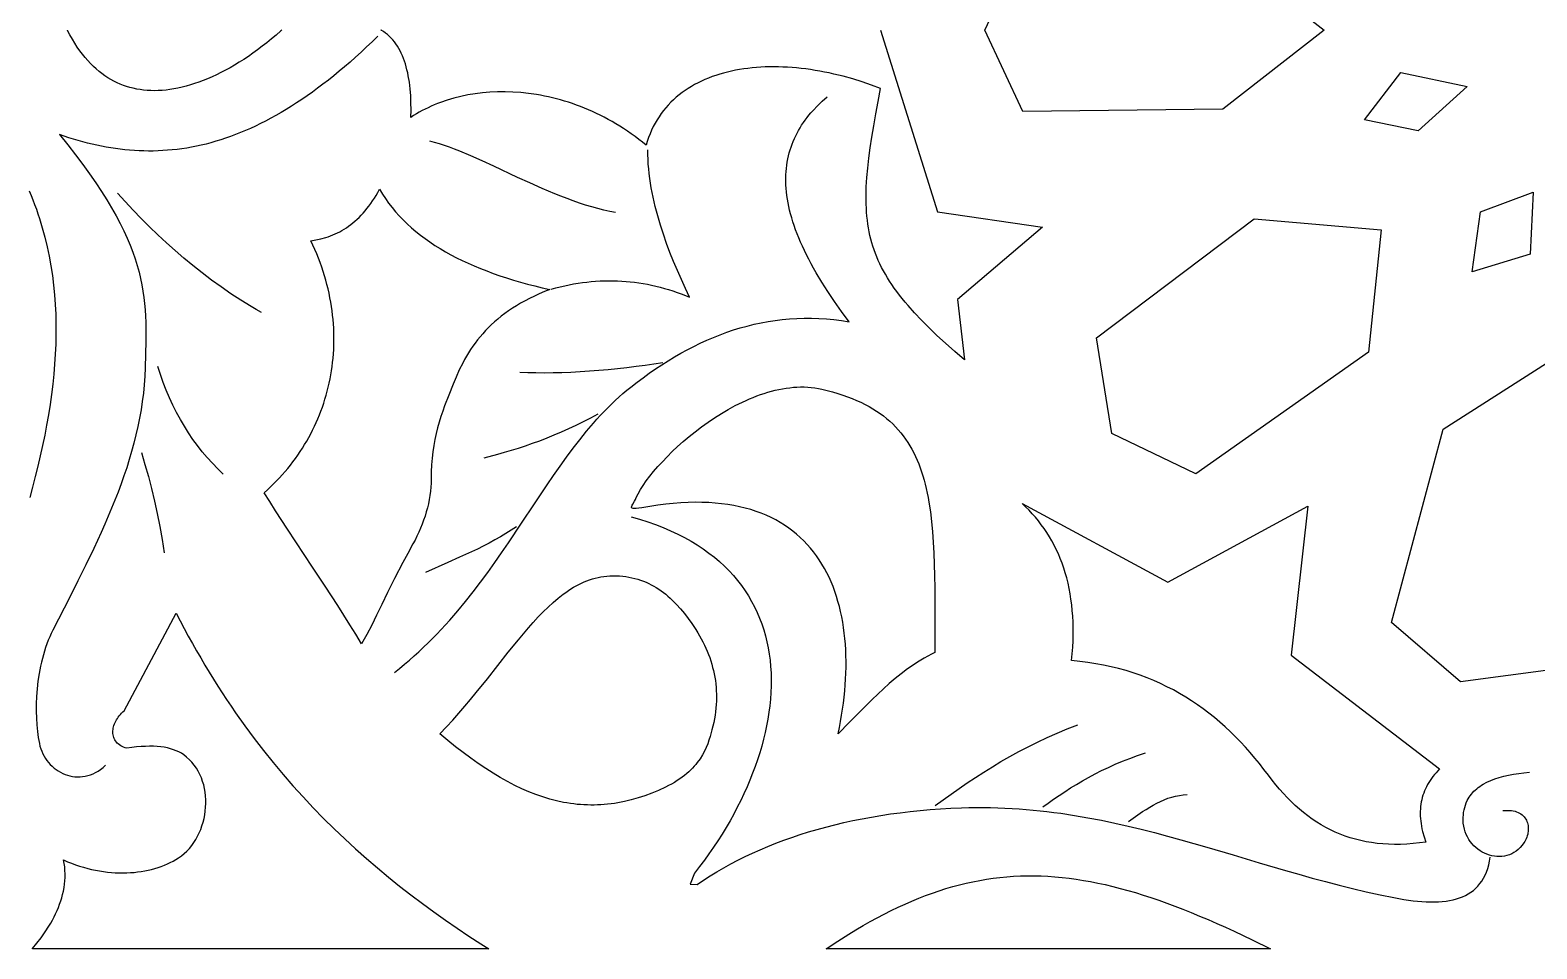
# Model space of a CAD drawing. Extents: x -332 to 348, y -263 to 352.
# Drawn here: x 213.25 to 258.64, y -203 to -175.33 of the extents above; entities that cross this region are included whole.
import ezdxf

# ---------------------------------------------------------------- set-up
doc = ezdxf.new("R2010")
doc.units = 0
doc.layers.add('LAYER_1', color=18, linetype='CONTINUOUS')
doc.layers.add('LAYER_2', color=174, linetype='CONTINUOUS')

msp = doc.modelspace()

# ---------------------------------------------------------------- linework, layer by layer
at = {"layer": 'LAYER_1'}
for points in [[(249.184, -172.957), (252.23, -175.334), (249.184, -177.711), (243.16, -177.785), (242.012, -175.334), (243.16, -172.884)], [(256.539, -177.029), (255.061, -178.363), (253.451, -178.033), (254.543, -176.607)], [(223.863, -180.27), (223.955, -180.408), (224.051, -180.543), (224.153, -180.674), (224.26, -180.803), (224.372, -180.928), (224.49, -181.049), (224.612, -181.168), (224.739, -181.283), (224.871, -181.396), (225.008, -181.505), (225.149, -181.611), (225.296, -181.714), (225.447, -181.815), (225.603, -181.912), (225.763, -182.006), (225.928, -182.098), (226.097, -182.186), (226.271, -182.272), (226.449, -182.355), (226.631, -182.435), (226.818, -182.513), (227.009, -182.587), (227.204, -182.66), (227.403, -182.729), (227.606, -182.796), (227.813, -182.861), (228.024, -182.922), (228.239, -182.982), (228.458, -183.039), (228.68, -183.094), (228.907, -183.146), (228.745, -183.209), (228.59, -183.275), (228.441, -183.342), (228.298, -183.412), (228.16, -183.483), (228.027, -183.557), (227.9, -183.632), (227.778, -183.709), (227.661, -183.787), (227.548, -183.868), (227.441, -183.95), (227.338, -184.033), (227.239, -184.119), (227.144, -184.206), (227.054, -184.294), (226.967, -184.384), (226.885, -184.475), (226.805, -184.568), (226.73, -184.663), (226.657, -184.758), (226.588, -184.855), (226.522, -184.953), (226.458, -185.053), (226.398, -185.154), (226.339, -185.256), (226.284, -185.359), (226.179, -185.568), (226.081, -185.782), (225.991, -185.999), (225.862, -186.324), (225.739, -186.647), (225.682, -186.81), (225.627, -186.973), (225.575, -187.14), (225.528, -187.309), (225.484, -187.482), (225.445, -187.659), (225.411, -187.841), (225.383, -188.03), (225.361, -188.225), (225.344, -188.427), (225.335, -188.637), (225.332, -188.856), (225.331, -188.977), (225.324, -189.099), (225.312, -189.222), (225.296, -189.346), (225.275, -189.47), (225.249, -189.595), (225.219, -189.72), (225.186, -189.844), (225.148, -189.968), (225.106, -190.092), (225.061, -190.214), (225.012, -190.336), (224.96, -190.456), (224.904, -190.575), (224.846, -190.692), (224.784, -190.806), (224.625, -191.098), (224.48, -191.367), (224.229, -191.849), (224.022, -192.265), (223.845, -192.628), (223.689, -192.952), (223.543, -193.249), (223.394, -193.533), (223.316, -193.674), (223.233, -193.816), (223.063, -193.528), (222.887, -193.239), (222.706, -192.95), (222.522, -192.66), (222.144, -192.079), (221.761, -191.501), (221.004, -190.362), (220.643, -189.806), (220.47, -189.533), (220.302, -189.263), (220.398, -189.177), (220.492, -189.09), (220.584, -189.001), (220.674, -188.91), (220.762, -188.818), (220.847, -188.725), (220.931, -188.629), (221.012, -188.533), (221.091, -188.434), (221.168, -188.335), (221.243, -188.234), (221.316, -188.131), (221.387, -188.027), (221.455, -187.922), (221.521, -187.816), (221.585, -187.708), (221.646, -187.599), (221.705, -187.489), (221.762, -187.378), (221.817, -187.265), (221.869, -187.152), (221.919, -187.037), (221.967, -186.921), (222.012, -186.805), (222.055, -186.687), (222.095, -186.569), (222.133, -186.449), (222.169, -186.329), (222.202, -186.208), (222.233, -186.086), (222.261, -185.963), (222.287, -185.839), (222.31, -185.715), (222.331, -185.59), (222.349, -185.465), (222.365, -185.338), (222.378, -185.212), (222.388, -185.084), (222.396, -184.956), (222.402, -184.828), (222.404, -184.699), (222.404, -184.57), (222.402, -184.44), (222.396, -184.31), (222.389, -184.179), (222.378, -184.049), (222.365, -183.918), (222.348, -183.786), (222.33, -183.655), (222.308, -183.523), (222.284, -183.391), (222.257, -183.259), (222.227, -183.127), (222.194, -182.995), (222.158, -182.863), (222.12, -182.731), (222.079, -182.599), (222.035, -182.467), (221.988, -182.335), (221.938, -182.203), (221.885, -182.071), (221.829, -181.94), (221.77, -181.809), (221.709, -181.678), (221.86, -181.653), (222.009, -181.62), (222.155, -181.58), (222.227, -181.556), (222.299, -181.53), (222.37, -181.502), (222.44, -181.472), (222.509, -181.439), (222.578, -181.404), (222.646, -181.366), (222.713, -181.326), (222.779, -181.284), (222.845, -181.238), (222.91, -181.191), (222.974, -181.14), (223.037, -181.087), (223.1, -181.031), (223.161, -180.972), (223.222, -180.911), (223.281, -180.846), (223.34, -180.779), (223.398, -180.709), (223.455, -180.635), (223.511, -180.559), (223.566, -180.479), (223.621, -180.396), (223.674, -180.31), (223.726, -180.221), (223.777, -180.128)], [(258.435, -182.076), (256.688, -182.614), (256.939, -180.805), (258.525, -180.21)], [(253.952, -181.343), (253.565, -185.033), (248.365, -188.694), (245.833, -187.478), (245.379, -184.599), (250.125, -181.017)], [(260.747, -188.762), (259.214, -194.578), (256.34, -194.964), (254.265, -193.174), (255.816, -187.349), (258.929, -185.367)], [(236.57, -186.08), (236.677, -186.084), (236.784, -186.093), (236.891, -186.106), (236.996, -186.124), (237.101, -186.145), (237.266, -186.186), (237.427, -186.229), (237.581, -186.274), (237.731, -186.322), (237.875, -186.373), (238.015, -186.427), (238.149, -186.483), (238.278, -186.542), (238.403, -186.604), (238.522, -186.668), (238.637, -186.735), (238.748, -186.805), (238.854, -186.878), (238.956, -186.953), (239.053, -187.03), (239.147, -187.111), (239.236, -187.194), (239.321, -187.279), (239.403, -187.368), (239.48, -187.459), (239.554, -187.552), (239.624, -187.649), (239.691, -187.748), (239.754, -187.849), (239.814, -187.954), (239.87, -188.061), (239.924, -188.17), (239.974, -188.282), (240.021, -188.397), (240.066, -188.515), (240.107, -188.635), (240.146, -188.758), (240.183, -188.883), (240.216, -189.011), (240.248, -189.142), (240.277, -189.275), (240.303, -189.411), (240.328, -189.55), (240.371, -189.835), (240.407, -190.131), (240.435, -190.437), (240.458, -190.753), (240.475, -191.08), (240.488, -191.418), (240.497, -191.765), (240.503, -192.124), (240.506, -192.493), (240.51, -194.071), (240.4, -194.128), (240.291, -194.186), (240.185, -194.246), (240.081, -194.308), (239.979, -194.371), (239.878, -194.437), (239.683, -194.572), (239.494, -194.714), (239.31, -194.861), (239.131, -195.014), (238.956, -195.17), (238.784, -195.331), (238.614, -195.495), (238.277, -195.831), (237.939, -196.175), (237.593, -196.521), (237.632, -196.336), (237.666, -196.15), (237.698, -195.966), (237.726, -195.782), (237.751, -195.598), (237.773, -195.416), (237.791, -195.234), (237.806, -195.053), (237.818, -194.874), (237.825, -194.696), (237.83, -194.519), (237.83, -194.343), (237.827, -194.169), (237.82, -193.997), (237.81, -193.826), (237.796, -193.658), (237.778, -193.491), (237.756, -193.326), (237.73, -193.163), (237.701, -193.003), (237.667, -192.845), (237.63, -192.689), (237.588, -192.536), (237.542, -192.386), (237.492, -192.238), (237.438, -192.093), (237.38, -191.951), (237.318, -191.812), (237.251, -191.676), (237.18, -191.544), (237.105, -191.415), (237.025, -191.289), (236.941, -191.167), (236.852, -191.048), (236.759, -190.933), (236.662, -190.822), (236.559, -190.715), (236.453, -190.612), (236.341, -190.513), (236.225, -190.418), (236.104, -190.328), (235.978, -190.242), (235.847, -190.161), (235.712, -190.084), (235.572, -190.012), (235.426, -189.945), (235.276, -189.883), (235.121, -189.825), (234.96, -189.773), (234.795, -189.727), (234.624, -189.685), (234.448, -189.649), (234.267, -189.619), (234.081, -189.594), (233.89, -189.575), (233.693, -189.561), (233.49, -189.554), (233.283, -189.553), (233.07, -189.558), (232.851, -189.569), (232.627, -189.586), (232.397, -189.61), (232.162, -189.641), (231.921, -189.678), (231.677, -189.716), (231.585, -189.728), (231.512, -189.736), (231.456, -189.738), (231.415, -189.735), (231.388, -189.727), (231.379, -189.721), (231.373, -189.714), (231.369, -189.705), (231.368, -189.696), (231.373, -189.672), (231.386, -189.642), (231.405, -189.607), (231.455, -189.519), (231.483, -189.467), (231.511, -189.408), (231.568, -189.294), (231.638, -189.172), (231.72, -189.044), (231.813, -188.909), (231.919, -188.77), (232.035, -188.626), (232.161, -188.479), (232.297, -188.33), (232.442, -188.179), (232.596, -188.027), (232.758, -187.875), (232.927, -187.724), (233.104, -187.574), (233.287, -187.427), (233.477, -187.283), (233.672, -187.143), (233.871, -187.008), (234.076, -186.879), (234.284, -186.757), (234.495, -186.642), (234.709, -186.535), (234.817, -186.485), (234.926, -186.438), (235.035, -186.393), (235.144, -186.35), (235.254, -186.31), (235.364, -186.273), (235.474, -186.239), (235.584, -186.208), (235.694, -186.18), (235.804, -186.155), (235.915, -186.133), (236.024, -186.115), (236.134, -186.101), (236.244, -186.09), (236.353, -186.083), (236.461, -186.079)], [(247.521, -191.954), (251.741, -189.67), (251.244, -194.156), (255.712, -197.582), (255.657, -197.638), (255.605, -197.695), (255.555, -197.752), (255.508, -197.811), (255.464, -197.87), (255.422, -197.93), (255.384, -197.991), (255.348, -198.053), (255.314, -198.116), (255.284, -198.179), (255.256, -198.244), (255.231, -198.309), (255.208, -198.375), (255.189, -198.441), (255.172, -198.509), (255.157, -198.577), (255.146, -198.647), (255.137, -198.717), (255.131, -198.787), (255.127, -198.859), (255.127, -198.932), (255.129, -199.005), (255.133, -199.079), (255.141, -199.154), (255.151, -199.23), (255.164, -199.307), (255.18, -199.384), (255.198, -199.462), (255.243, -199.622), (255.298, -199.784), (255.102, -199.81), (254.91, -199.831), (254.721, -199.845), (254.536, -199.853), (254.354, -199.855), (254.176, -199.85), (254.001, -199.84), (253.829, -199.824), (253.661, -199.802), (253.496, -199.774), (253.334, -199.74), (253.175, -199.7), (253.019, -199.655), (252.867, -199.604), (252.717, -199.547), (252.569, -199.485), (252.425, -199.417), (252.283, -199.344), (252.144, -199.265), (252.008, -199.181), (251.874, -199.092), (251.743, -198.997), (251.614, -198.898), (251.487, -198.793), (251.363, -198.683), (251.241, -198.567), (251.121, -198.447), (251.004, -198.322), (250.888, -198.192), (250.775, -198.057), (250.663, -197.917), (250.553, -197.773), (250.42, -197.596), (250.284, -197.423), (250.145, -197.253), (250.003, -197.087), (249.859, -196.925), (249.711, -196.767), (249.561, -196.612), (249.408, -196.462), (249.251, -196.316), (249.091, -196.174), (248.928, -196.037), (248.762, -195.904), (248.592, -195.776), (248.419, -195.652), (248.242, -195.533), (248.062, -195.418), (247.878, -195.309), (247.69, -195.204), (247.498, -195.105), (247.303, -195.011), (247.103, -194.922), (246.899, -194.839), (246.692, -194.761), (246.48, -194.688), (246.264, -194.621), (246.043, -194.56), (245.818, -194.505), (245.589, -194.456), (245.355, -194.412), (245.117, -194.375), (244.874, -194.344), (244.626, -194.319), (244.644, -194.117), (244.658, -193.919), (244.668, -193.725), (244.672, -193.535), (244.672, -193.348), (244.668, -193.165), (244.659, -192.986), (244.646, -192.811), (244.629, -192.639), (244.607, -192.47), (244.581, -192.305), (244.551, -192.144), (244.517, -191.986), (244.478, -191.831), (244.436, -191.68), (244.389, -191.532), (244.339, -191.388), (244.284, -191.247), (244.226, -191.108), (244.164, -190.974), (244.098, -190.842), (244.028, -190.713), (243.955, -190.588), (243.878, -190.465), (243.797, -190.345), (243.713, -190.229), (243.626, -190.115), (243.535, -190.004), (243.44, -189.896), (243.342, -189.791), (243.241, -189.689), (243.137, -189.589)], [(230.905, -191.767), (231.005, -191.771), (231.102, -191.779), (231.197, -191.79), (231.29, -191.805), (231.381, -191.823), (231.47, -191.845), (231.557, -191.869), (231.642, -191.896), (231.725, -191.927), (231.806, -191.96), (231.886, -191.996), (231.964, -192.035), (232.04, -192.077), (232.114, -192.121), (232.187, -192.168), (232.258, -192.217), (232.328, -192.269), (232.397, -192.323), (232.464, -192.38), (232.53, -192.438), (232.595, -192.499), (232.721, -192.626), (232.842, -192.761), (232.96, -192.904), (233.074, -193.052), (233.186, -193.207), (233.307, -193.388), (233.363, -193.479), (233.417, -193.571), (233.469, -193.664), (233.518, -193.757), (233.564, -193.851), (233.608, -193.945), (233.649, -194.04), (233.687, -194.135), (233.723, -194.231), (233.755, -194.328), (233.785, -194.425), (233.812, -194.523), (233.837, -194.622), (233.858, -194.721), (233.877, -194.821), (233.893, -194.921), (233.905, -195.023), (233.915, -195.125), (233.922, -195.227), (233.926, -195.331), (233.926, -195.435), (233.924, -195.539), (233.919, -195.645), (233.91, -195.751), (233.898, -195.858), (233.883, -195.966), (233.865, -196.074), (233.844, -196.183), (233.819, -196.293), (233.792, -196.404), (233.735, -196.607), (233.701, -196.713), (233.662, -196.822), (233.616, -196.934), (233.564, -197.046), (233.502, -197.16), (233.432, -197.275), (233.35, -197.389), (233.305, -197.445), (233.257, -197.502), (233.205, -197.558), (233.151, -197.614), (233.092, -197.669), (233.031, -197.724), (232.965, -197.778), (232.895, -197.831), (232.822, -197.884), (232.744, -197.935), (232.662, -197.986), (232.575, -198.036), (232.484, -198.085), (232.388, -198.132), (232.182, -198.227), (231.976, -198.312), (231.77, -198.389), (231.566, -198.456), (231.362, -198.515), (231.158, -198.564), (230.954, -198.604), (230.853, -198.62), (230.751, -198.634), (230.649, -198.646), (230.547, -198.656), (230.446, -198.663), (230.344, -198.668), (230.242, -198.67), (230.14, -198.67), (230.038, -198.668), (229.936, -198.664), (229.834, -198.657), (229.731, -198.648), (229.629, -198.636), (229.526, -198.623), (229.423, -198.606), (229.32, -198.588), (229.113, -198.543), (228.906, -198.49), (228.697, -198.426), (228.487, -198.353), (228.276, -198.271), (228.063, -198.179), (227.849, -198.077), (227.633, -197.965), (227.416, -197.844), (227.196, -197.713), (226.975, -197.573), (226.751, -197.422), (226.525, -197.262), (226.297, -197.092), (226.067, -196.912), (225.833, -196.721), (225.597, -196.521), (225.792, -196.317), (225.982, -196.111), (226.166, -195.903), (226.346, -195.695), (226.522, -195.487), (226.693, -195.278), (227.026, -194.866), (227.657, -194.068), (227.961, -193.692), (228.111, -193.511), (228.261, -193.336), (228.409, -193.168), (228.558, -193.006), (228.707, -192.852), (228.856, -192.706), (229.007, -192.568), (229.158, -192.439), (229.311, -192.32), (229.388, -192.264), (229.465, -192.211), (229.543, -192.16), (229.622, -192.112), (229.701, -192.067), (229.781, -192.025), (229.861, -191.985), (229.942, -191.949), (230.024, -191.916), (230.107, -191.886), (230.191, -191.859), (230.275, -191.835), (230.361, -191.815), (230.447, -191.798), (230.535, -191.784), (230.623, -191.775), (230.713, -191.768), (230.803, -191.766)], [(217.774, -193.126), (217.894, -193.354), (218.016, -193.58), (218.139, -193.803), (218.263, -194.023), (218.389, -194.241), (218.516, -194.456), (218.645, -194.669), (218.774, -194.879), (218.906, -195.087), (219.038, -195.292), (219.172, -195.495), (219.307, -195.695), (219.443, -195.893), (219.719, -196.281), (220, -196.661), (220.286, -197.031), (220.576, -197.392), (220.871, -197.745), (221.17, -198.089), (221.474, -198.425), (221.782, -198.753), (222.094, -199.073), (222.409, -199.386), (222.729, -199.691), (223.053, -199.989), (223.38, -200.279), (223.711, -200.563), (224.045, -200.841), (224.383, -201.112), (224.723, -201.377), (225.067, -201.636), (225.414, -201.889), (225.764, -202.137), (226.117, -202.379), (226.472, -202.616), (226.83, -202.848), (227.07, -203), (213.32, -203), (213.325, -202.994), (213.457, -202.832), (213.584, -202.665), (213.705, -202.492), (213.819, -202.314), (213.872, -202.223), (213.924, -202.132), (213.973, -202.038), (214.019, -201.944), (214.062, -201.849), (214.103, -201.753), (214.14, -201.656), (214.174, -201.558), (214.204, -201.459), (214.231, -201.359), (214.254, -201.258), (214.273, -201.157), (214.287, -201.055), (214.298, -200.952), (214.304, -200.848), (214.305, -200.744), (214.301, -200.64), (214.293, -200.535), (214.279, -200.429), (214.26, -200.323), (214.38, -200.375), (214.501, -200.423), (214.622, -200.467), (214.743, -200.508), (214.864, -200.545), (214.985, -200.577), (215.105, -200.607), (215.225, -200.632), (215.345, -200.654), (215.464, -200.673), (215.582, -200.688), (215.7, -200.699), (215.817, -200.707), (215.932, -200.712), (216.047, -200.713), (216.16, -200.711), (216.272, -200.705), (216.382, -200.697), (216.491, -200.685), (216.599, -200.67), (216.704, -200.652), (216.808, -200.631), (216.91, -200.607), (217.009, -200.58), (217.107, -200.55), (217.202, -200.517), (217.295, -200.481), (217.386, -200.442), (217.473, -200.401), (217.559, -200.357), (217.641, -200.31), (217.721, -200.26), (217.81, -200.198), (217.894, -200.129), (217.974, -200.054), (218.049, -199.974), (218.118, -199.889), (218.183, -199.799), (218.243, -199.705), (218.297, -199.607), (218.347, -199.506), (218.391, -199.402), (218.429, -199.295), (218.462, -199.186), (218.49, -199.076), (218.512, -198.964), (218.528, -198.85), (218.539, -198.737), (218.544, -198.623), (218.543, -198.509), (218.536, -198.396), (218.523, -198.283), (218.505, -198.173), (218.48, -198.064), (218.448, -197.957), (218.411, -197.852), (218.367, -197.751), (218.317, -197.653), (218.26, -197.559), (218.197, -197.469), (218.127, -197.383), (218.05, -197.303), (217.967, -197.227), (217.877, -197.158), (217.807, -197.112), (217.733, -197.071), (217.655, -197.034), (217.572, -197.002), (217.484, -196.974), (217.392, -196.95), (217.294, -196.931), (217.191, -196.916), (217.083, -196.906), (216.969, -196.9), (216.85, -196.899), (216.725, -196.902), (216.594, -196.909), (216.457, -196.921), (216.314, -196.938), (216.164, -196.959), (216.113, -196.943), (216.065, -196.925), (216.02, -196.905), (215.98, -196.882), (215.942, -196.857), (215.908, -196.83), (215.878, -196.802), (215.85, -196.771), (215.826, -196.739), (215.805, -196.705), (215.788, -196.67), (215.773, -196.634), (215.762, -196.597), (215.754, -196.558), (215.748, -196.519), (215.746, -196.479), (215.747, -196.438), (215.751, -196.397), (215.757, -196.355), (215.766, -196.313), (215.778, -196.271), (215.793, -196.228), (215.811, -196.186), (215.831, -196.144), (215.854, -196.103), (215.879, -196.062), (215.907, -196.021), (215.937, -195.981), (215.97, -195.942), (216.005, -195.904), (216.043, -195.867), (216.083, -195.831), (217.655, -192.895)], [(243.496, -200.8), (243.705, -200.805), (243.914, -200.815), (244.124, -200.83), (244.336, -200.849), (244.549, -200.874), (244.764, -200.903), (244.98, -200.937), (245.198, -200.975), (245.418, -201.019), (245.639, -201.067), (245.863, -201.12), (246.088, -201.178), (246.316, -201.24), (246.546, -201.307), (246.779, -201.379), (247.014, -201.455), (247.252, -201.536), (247.492, -201.622), (247.735, -201.712), (247.981, -201.807), (248.23, -201.907), (248.482, -202.011), (248.737, -202.119), (248.996, -202.232), (249.258, -202.35), (249.523, -202.472), (249.792, -202.599), (250.065, -202.73), (250.612, -203), (237.229, -203), (237.248, -202.987), (237.471, -202.839), (237.692, -202.696), (237.912, -202.559), (238.129, -202.427), (238.345, -202.301), (238.559, -202.179), (238.771, -202.063), (238.983, -201.952), (239.193, -201.846), (239.402, -201.745), (239.61, -201.65), (239.817, -201.56), (240.023, -201.475), (240.228, -201.395), (240.433, -201.32), (240.637, -201.25), (240.841, -201.185), (241.045, -201.126), (241.248, -201.071), (241.451, -201.021), (241.654, -200.977), (241.857, -200.938), (242.06, -200.903), (242.264, -200.874), (242.468, -200.849), (242.672, -200.829), (242.877, -200.815), (243.083, -200.805), (243.289, -200.8)]]:
    msp.add_lwpolyline(points, close=True, dxfattribs=at)
for points in [[(220.835, -175.334), (220.807, -175.36), (220.666, -175.481), (220.526, -175.599), (220.385, -175.712), (220.245, -175.821), (220.105, -175.926), (219.965, -176.026), (219.826, -176.123), (219.687, -176.215), (219.549, -176.303), (219.411, -176.387), (219.273, -176.466), (219.137, -176.541), (219.001, -176.612), (218.866, -176.678), (218.732, -176.74), (218.599, -176.798), (218.468, -176.851), (218.337, -176.9), (218.208, -176.945), (218.08, -176.985), (217.954, -177.021), (217.829, -177.053), (217.705, -177.081), (217.583, -177.104), (217.463, -177.123), (217.345, -177.137), (217.228, -177.148), (217.113, -177.154), (217, -177.157), (216.888, -177.155), (216.779, -177.149), (216.671, -177.139), (216.565, -177.126), (216.461, -177.108), (216.358, -177.086), (216.258, -177.06), (216.158, -177.031), (216.061, -176.997), (215.965, -176.96), (215.87, -176.918), (215.776, -176.872), (215.684, -176.822), (215.593, -176.767), (215.504, -176.708), (215.415, -176.644), (215.328, -176.576), (215.242, -176.503), (215.157, -176.425), (215.073, -176.341), (214.99, -176.253), (214.909, -176.159), (214.829, -176.059), (214.751, -175.954), (214.673, -175.843), (214.598, -175.727), (214.524, -175.604), (214.452, -175.475), (214.382, -175.341), (214.379, -175.334)], [(238.866, -175.334), (240.587, -180.81), (243.751, -181.27), (241.186, -183.447), (241.399, -185.266), (241.105, -185.011), (240.829, -184.764), (240.57, -184.525), (240.329, -184.293), (240.103, -184.067), (239.894, -183.846), (239.701, -183.63), (239.61, -183.523), (239.523, -183.417), (239.44, -183.312), (239.36, -183.207), (239.284, -183.103), (239.212, -182.998), (239.143, -182.895), (239.078, -182.791), (239.016, -182.687), (238.958, -182.583), (238.903, -182.479), (238.851, -182.375), (238.803, -182.27), (238.758, -182.165), (238.716, -182.059), (238.677, -181.952), (238.641, -181.844), (238.608, -181.735), (238.579, -181.626), (238.552, -181.515), (238.528, -181.403), (238.507, -181.289), (238.488, -181.174), (238.473, -181.057), (238.46, -180.939), (238.45, -180.818), (238.442, -180.696), (238.437, -180.572), (238.434, -180.445), (238.434, -180.316), (238.441, -180.052), (238.457, -179.776), (238.482, -179.49), (238.516, -179.191), (238.557, -178.879), (238.606, -178.554), (238.663, -178.213), (238.726, -177.857), (238.796, -177.485), (238.872, -177.095), (238.593, -176.989), (238.313, -176.892), (238.031, -176.804), (237.748, -176.725), (237.465, -176.656), (237.324, -176.624), (237.183, -176.596), (237.042, -176.569), (236.901, -176.545), (236.761, -176.523), (236.621, -176.504), (236.482, -176.487), (236.343, -176.473), (236.205, -176.461), (236.068, -176.452), (235.931, -176.445), (235.795, -176.441), (235.661, -176.44), (235.527, -176.441), (235.394, -176.444), (235.263, -176.45), (235.132, -176.459), (235.003, -176.471), (234.876, -176.485), (234.75, -176.502), (234.625, -176.521), (234.502, -176.543), (234.38, -176.568), (234.26, -176.596), (234.142, -176.627), (234.026, -176.66), (233.912, -176.696), (233.8, -176.735), (233.689, -176.777), (233.581, -176.822), (233.475, -176.87), (233.372, -176.92), (233.27, -176.973), (233.171, -177.03), (233.075, -177.089), (232.981, -177.152), (232.89, -177.217), (232.801, -177.285), (232.716, -177.356), (232.633, -177.431), (232.553, -177.508), (232.476, -177.589), (232.401, -177.672), (232.331, -177.759), (232.263, -177.849), (232.198, -177.942), (232.137, -178.038), (232.079, -178.138), (232.025, -178.24), (231.974, -178.346), (231.927, -178.455), (231.883, -178.567), (231.844, -178.683), (231.808, -178.802), (231.697, -178.711), (231.585, -178.624), (231.473, -178.539), (231.36, -178.457), (231.245, -178.377), (231.131, -178.301), (231.015, -178.227), (230.899, -178.156), (230.782, -178.087), (230.665, -178.021), (230.547, -177.958), (230.428, -177.898), (230.31, -177.84), (230.19, -177.784), (230.071, -177.732), (229.951, -177.682), (229.831, -177.634), (229.711, -177.589), (229.59, -177.546), (229.47, -177.506), (229.349, -177.469), (229.228, -177.434), (229.108, -177.401), (228.987, -177.371), (228.867, -177.343), (228.746, -177.318), (228.626, -177.295), (228.506, -177.274), (228.267, -177.24), (228.03, -177.215), (227.794, -177.199), (227.561, -177.192), (227.33, -177.194), (227.102, -177.205), (226.877, -177.224), (226.656, -177.251), (226.439, -177.287), (226.226, -177.331), (226.018, -177.383), (225.815, -177.443), (225.617, -177.511), (225.521, -177.548), (225.425, -177.586), (225.332, -177.627), (225.24, -177.669), (225.149, -177.713), (225.06, -177.759), (224.973, -177.807), (224.888, -177.857), (224.804, -177.908), (224.723, -177.961), (224.727, -177.738), (224.725, -177.52), (224.716, -177.308), (224.7, -177.102), (224.676, -176.902), (224.644, -176.71), (224.625, -176.617), (224.604, -176.526), (224.581, -176.438), (224.555, -176.351), (224.528, -176.267), (224.498, -176.186), (224.466, -176.106), (224.432, -176.03), (224.396, -175.956), (224.357, -175.884), (224.315, -175.816), (224.272, -175.75), (224.226, -175.688), (224.177, -175.628), (224.126, -175.572), (224.072, -175.519), (224.016, -175.469), (223.957, -175.422), (223.896, -175.379), (223.831, -175.339), (223.814, -175.339), (223.823, -175.334)], [(213.222, -180.17), (213.28, -180.309), (213.335, -180.448), (213.388, -180.587), (213.439, -180.727), (213.487, -180.867), (213.533, -181.004), (213.619, -181.289), (213.696, -181.572), (213.765, -181.857), (213.825, -182.143), (213.877, -182.431), (213.921, -182.72), (213.957, -183.011), (213.986, -183.303), (214.008, -183.597), (214.022, -183.892), (214.029, -184.189), (214.029, -184.487), (214.022, -184.786), (214.009, -185.087), (213.99, -185.389), (213.964, -185.692), (213.932, -185.997), (213.895, -186.302), (213.851, -186.609), (213.803, -186.916), (213.749, -187.225), (213.69, -187.534), (213.626, -187.845), (213.557, -188.156), (213.484, -188.467), (213.406, -188.78), (213.324, -189.092), (213.239, -189.406)]]:
    msp.add_lwpolyline(points, dxfattribs=at)
at = {"layer": 'LAYER_2'}
for points in [[(223.727, -175.517), (223.558, -175.682), (223.389, -175.841), (223.222, -175.997), (223.055, -176.147), (222.889, -176.294), (222.724, -176.436), (222.56, -176.574), (222.397, -176.707), (222.235, -176.837), (222.073, -176.962), (221.913, -177.083), (221.753, -177.199), (221.594, -177.312), (221.435, -177.421), (221.278, -177.525), (221.121, -177.626), (220.965, -177.723), (220.81, -177.815), (220.655, -177.904), (220.501, -177.989), (220.347, -178.071), (220.195, -178.148), (220.042, -178.222), (219.891, -178.292), (219.74, -178.359), (219.589, -178.421), (219.44, -178.481), (219.29, -178.536), (219.141, -178.588), (218.993, -178.637), (218.845, -178.682), (218.698, -178.724), (218.551, -178.763), (218.405, -178.798), (218.259, -178.83), (218.113, -178.858), (217.968, -178.884), (217.823, -178.906), (217.679, -178.925), (217.535, -178.941), (217.391, -178.953), (217.247, -178.963), (217.104, -178.97), (216.961, -178.974), (216.819, -178.975), (216.676, -178.973), (216.534, -178.968), (216.392, -178.96), (216.25, -178.949), (216.109, -178.936), (215.967, -178.92), (215.826, -178.901), (215.685, -178.88), (215.544, -178.856), (215.403, -178.83), (215.262, -178.801), (215.122, -178.769), (214.981, -178.735), (214.84, -178.699), (214.7, -178.66), (214.418, -178.575), (214.137, -178.481), (214.386, -178.791), (214.619, -179.091), (214.836, -179.38), (215.039, -179.659), (215.226, -179.929), (215.4, -180.19), (215.56, -180.443), (215.707, -180.688), (215.842, -180.925), (215.964, -181.156), (216.076, -181.38), (216.176, -181.599), (216.266, -181.812), (216.346, -182.02), (216.417, -182.224), (216.48, -182.424), (216.534, -182.62), (216.58, -182.814), (216.619, -183.005), (216.651, -183.194), (216.678, -183.382), (216.699, -183.569), (216.714, -183.756), (216.726, -183.943), (216.733, -184.13), (216.737, -184.318), (216.736, -184.701), (216.728, -185.093), (216.717, -185.5), (216.706, -185.757), (216.688, -186.013), (216.663, -186.268), (216.631, -186.521), (216.592, -186.773), (216.548, -187.024), (216.497, -187.274), (216.44, -187.523), (216.378, -187.771), (216.31, -188.018), (216.238, -188.264), (216.16, -188.51), (216.078, -188.755), (215.991, -188.999), (215.9, -189.243), (215.805, -189.487), (215.707, -189.73), (215.605, -189.973), (215.499, -190.216), (215.391, -190.459), (215.166, -190.945), (214.932, -191.432), (214.69, -191.92), (214.443, -192.41), (213.939, -193.399), (213.89, -193.5), (213.843, -193.604), (213.799, -193.709), (213.758, -193.816), (213.719, -193.924), (213.684, -194.034), (213.65, -194.145), (213.62, -194.257), (213.592, -194.37), (213.566, -194.483), (213.522, -194.712), (213.487, -194.941), (213.461, -195.17), (213.444, -195.396), (213.435, -195.62), (213.433, -195.839), (213.439, -196.051), (213.452, -196.257), (213.472, -196.453), (213.497, -196.64), (213.529, -196.815), (213.548, -196.896), (213.573, -196.975), (213.601, -197.051), (213.635, -197.124), (213.672, -197.195), (213.714, -197.263), (213.759, -197.328), (213.808, -197.39), (213.86, -197.448), (213.916, -197.503), (213.974, -197.554), (214.036, -197.601), (214.1, -197.644), (214.166, -197.683), (214.234, -197.717), (214.305, -197.747), (214.377, -197.772), (214.45, -197.792), (214.525, -197.807), (214.601, -197.817), (214.678, -197.822), (214.756, -197.821), (214.834, -197.814), (214.912, -197.802), (214.991, -197.783), (215.069, -197.759), (215.147, -197.728), (215.224, -197.69), (215.301, -197.646), (215.376, -197.594), (215.451, -197.536), (215.524, -197.471)], [(224.23, -194.677), (224.383, -194.555), (224.533, -194.432), (224.68, -194.307), (224.825, -194.179), (224.966, -194.051), (225.106, -193.92), (225.242, -193.788), (225.376, -193.654), (225.508, -193.519), (225.637, -193.382), (225.765, -193.245), (225.89, -193.105), (226.133, -192.824), (226.369, -192.538), (226.598, -192.25), (226.821, -191.958), (227.037, -191.664), (227.249, -191.369), (227.455, -191.072), (227.658, -190.776), (228.055, -190.184), (228.443, -189.598), (228.827, -189.024), (229.02, -188.742), (229.214, -188.465), (229.409, -188.193), (229.607, -187.927), (229.808, -187.667), (230.013, -187.415), (230.221, -187.17), (230.327, -187.05), (230.435, -186.933), (230.544, -186.818), (230.654, -186.705), (230.765, -186.595), (230.879, -186.487), (230.994, -186.381), (231.111, -186.279), (231.229, -186.178), (231.35, -186.081), (231.534, -185.938), (231.718, -185.8), (231.904, -185.666), (232.092, -185.537), (232.28, -185.411), (232.47, -185.291), (232.66, -185.175), (232.853, -185.065), (233.046, -184.959), (233.241, -184.858), (233.437, -184.762), (233.635, -184.672), (233.834, -184.586), (234.035, -184.507), (234.237, -184.433), (234.44, -184.364), (234.645, -184.301), (234.852, -184.244), (235.06, -184.193), (235.27, -184.148), (235.482, -184.109), (235.695, -184.077), (235.91, -184.05), (236.127, -184.03), (236.345, -184.017), (236.565, -184.01), (236.787, -184.01), (237.011, -184.017), (237.237, -184.031), (237.464, -184.052), (237.694, -184.08), (237.925, -184.115), (237.694, -183.805), (237.48, -183.503), (237.281, -183.209), (237.097, -182.922), (236.929, -182.641), (236.851, -182.504), (236.776, -182.368), (236.706, -182.234), (236.638, -182.102), (236.575, -181.971), (236.515, -181.842), (236.458, -181.715), (236.406, -181.589), (236.356, -181.466), (236.31, -181.343), (236.268, -181.222), (236.229, -181.103), (236.193, -180.986), (236.161, -180.87), (236.132, -180.755), (236.107, -180.642), (236.084, -180.531), (236.065, -180.421), (236.049, -180.313), (236.036, -180.206), (236.027, -180.1), (236.02, -179.996), (236.017, -179.894), (236.016, -179.792), (236.019, -179.693), (236.025, -179.594), (236.033, -179.497), (236.045, -179.402), (236.059, -179.307), (236.076, -179.214), (236.096, -179.123), (236.119, -179.032), (236.144, -178.943), (236.173, -178.855), (236.204, -178.769), (236.237, -178.683), (236.274, -178.599), (236.313, -178.516), (236.354, -178.435), (236.398, -178.354), (236.444, -178.275), (236.493, -178.197), (236.545, -178.12), (236.599, -178.044), (236.655, -177.969), (236.713, -177.895), (236.774, -177.822), (236.837, -177.751), (236.97, -177.611), (237.112, -177.475), (237.263, -177.343)], [(230.889, -180.827), (230.711, -180.794), (230.531, -180.755), (230.35, -180.71), (230.168, -180.659), (229.984, -180.604), (229.799, -180.543), (229.613, -180.478), (229.427, -180.409), (229.24, -180.337), (229.053, -180.261), (228.679, -180.103), (228.307, -179.937), (227.938, -179.768), (227.216, -179.43), (226.867, -179.269), (226.527, -179.118), (226.198, -178.98), (226.038, -178.917), (225.882, -178.858), (225.73, -178.805), (225.581, -178.757), (225.436, -178.714), (225.296, -178.678)], [(228.948, -183.134), (229.084, -183.097), (229.22, -183.063), (229.355, -183.032), (229.49, -183.004), (229.624, -182.978), (229.758, -182.956), (229.891, -182.936), (230.024, -182.919), (230.156, -182.906), (230.288, -182.895), (230.42, -182.887), (230.551, -182.882), (230.682, -182.879), (230.813, -182.88), (230.943, -182.883), (231.073, -182.89), (231.202, -182.899), (231.331, -182.911), (231.46, -182.926), (231.589, -182.944), (231.718, -182.964), (231.846, -182.988), (231.974, -183.014), (232.102, -183.043), (232.23, -183.075), (232.357, -183.11), (232.484, -183.147), (232.612, -183.188), (232.739, -183.231), (232.866, -183.277), (232.992, -183.326), (233.119, -183.377), (232.992, -183.111), (232.869, -182.843), (232.749, -182.574), (232.635, -182.302), (232.526, -182.03), (232.423, -181.755), (232.327, -181.48), (232.237, -181.203), (232.156, -180.924), (232.083, -180.644), (232.019, -180.363), (231.99, -180.222), (231.964, -180.08), (231.941, -179.939), (231.92, -179.797), (231.902, -179.654), (231.887, -179.512), (231.874, -179.369), (231.865, -179.226), (231.858, -179.082), (231.855, -178.938)], [(220.222, -183.839), (220.064, -183.748), (219.908, -183.656), (219.6, -183.466), (219.299, -183.27), (219.005, -183.068), (218.717, -182.86), (218.434, -182.645), (218.157, -182.426), (217.886, -182.201), (217.62, -181.971), (217.358, -181.736), (217.101, -181.497), (216.849, -181.253), (216.601, -181.005), (216.357, -180.753), (216.116, -180.498), (215.879, -180.239)], [(219.07, -188.703), (218.904, -188.543), (218.743, -188.377), (218.588, -188.206), (218.439, -188.029), (218.295, -187.846), (218.157, -187.657), (218.025, -187.463), (217.899, -187.263), (217.779, -187.058), (217.664, -186.847), (217.555, -186.63), (217.452, -186.407), (217.354, -186.179), (217.263, -185.945), (217.177, -185.705), (217.096, -185.46)], [(232.307, -185.357), (232.045, -185.396), (231.777, -185.433), (231.504, -185.468), (231.227, -185.501), (230.947, -185.532), (230.665, -185.559), (230.383, -185.584), (230.101, -185.606), (229.821, -185.624), (229.544, -185.639), (229.271, -185.65), (229.003, -185.657), (228.741, -185.659), (228.486, -185.658), (228.24, -185.652), (228.003, -185.641)], [(230.352, -186.895), (230.132, -187.016), (229.912, -187.132), (229.691, -187.241), (229.471, -187.345), (229.251, -187.443), (229.032, -187.536), (228.814, -187.624), (228.596, -187.707), (228.38, -187.786), (228.165, -187.86), (227.952, -187.93), (227.741, -187.996), (227.533, -188.058), (227.326, -188.117), (226.922, -188.226)], [(216.603, -188.055), (216.711, -188.41), (216.813, -188.772), (216.908, -189.14), (216.998, -189.514), (217.081, -189.894), (217.158, -190.28), (217.229, -190.672), (217.294, -191.071)], [(231.353, -189.992), (231.609, -190.064), (231.856, -190.143), (232.095, -190.226), (232.325, -190.316), (232.547, -190.41), (232.76, -190.51), (232.964, -190.614), (233.16, -190.724), (233.348, -190.838), (233.528, -190.957), (233.7, -191.08), (233.863, -191.208), (234.019, -191.34), (234.167, -191.476), (234.307, -191.616), (234.439, -191.761), (234.563, -191.909), (234.68, -192.06), (234.789, -192.215), (234.891, -192.374), (234.986, -192.536), (235.073, -192.701), (235.153, -192.869), (235.226, -193.04), (235.291, -193.214), (235.35, -193.391), (235.402, -193.57), (235.447, -193.752), (235.485, -193.936), (235.516, -194.122), (235.541, -194.31), (235.559, -194.5), (235.571, -194.692), (235.576, -194.886), (235.575, -195.082), (235.567, -195.279), (235.554, -195.477), (235.534, -195.677), (235.508, -195.877), (235.477, -196.079), (235.439, -196.282), (235.396, -196.485), (235.346, -196.689), (235.292, -196.893), (235.231, -197.098), (235.165, -197.303), (235.094, -197.509), (235.017, -197.714), (234.935, -197.919), (234.847, -198.124), (234.755, -198.329), (234.657, -198.533), (234.555, -198.737), (234.447, -198.94), (234.335, -199.142), (234.217, -199.344), (234.096, -199.544), (233.969, -199.743), (233.838, -199.941), (233.702, -200.137), (233.562, -200.332), (233.418, -200.525), (233.269, -200.716), (233.137, -201.049), (233.347, -201.059), (233.54, -200.929), (233.738, -200.803), (233.94, -200.68), (234.146, -200.56), (234.357, -200.444), (234.573, -200.331), (234.792, -200.222), (235.016, -200.116), (235.245, -200.014), (235.477, -199.915), (235.714, -199.821), (235.955, -199.729), (236.201, -199.642), (236.45, -199.558), (236.704, -199.479), (236.962, -199.403), (237.223, -199.331), (237.489, -199.263), (237.76, -199.199), (238.034, -199.138), (238.312, -199.082), (238.594, -199.03), (238.88, -198.982), (239.17, -198.939), (239.464, -198.899), (239.762, -198.864), (240.064, -198.833), (240.369, -198.806), (240.679, -198.784), (240.992, -198.765), (241.309, -198.752), (241.53, -198.745), (241.75, -198.742), (241.969, -198.742), (242.186, -198.745), (242.402, -198.75), (242.617, -198.759), (242.831, -198.77), (243.043, -198.783), (243.255, -198.8), (243.465, -198.819), (243.675, -198.84), (243.884, -198.863), (244.091, -198.889), (244.298, -198.917), (244.709, -198.98), (245.117, -199.05), (245.523, -199.127), (245.925, -199.212), (246.326, -199.302), (246.725, -199.398), (247.122, -199.498), (247.518, -199.603), (247.913, -199.712), (248.307, -199.823), (248.701, -199.937), (249.488, -200.171), (250.278, -200.406), (251.072, -200.64), (251.471, -200.755), (251.872, -200.867), (252.275, -200.976), (252.681, -201.082), (253.09, -201.184), (253.502, -201.28), (253.917, -201.372), (254.336, -201.457), (254.485, -201.485), (254.63, -201.51), (254.772, -201.531), (254.911, -201.55), (255.047, -201.564), (255.18, -201.576), (255.31, -201.583), (255.436, -201.587), (255.559, -201.587), (255.678, -201.583), (255.793, -201.574), (255.905, -201.562), (256.013, -201.545), (256.117, -201.523), (256.217, -201.497), (256.313, -201.467), (256.405, -201.431), (256.493, -201.391), (256.576, -201.345), (256.656, -201.294), (256.73, -201.238), (256.801, -201.176), (256.866, -201.109), (256.927, -201.036), (256.984, -200.958), (257.035, -200.873), (257.082, -200.783), (257.123, -200.686), (257.16, -200.583), (257.191, -200.474), (257.218, -200.358), (257.239, -200.235)], [(227.904, -190.287), (227.746, -190.392), (227.584, -190.493), (227.417, -190.592), (227.248, -190.687), (227.075, -190.78), (226.9, -190.871), (226.724, -190.959), (226.546, -191.044), (226.19, -191.209), (225.838, -191.366), (225.162, -191.662)], [(240.518, -198.68), (240.996, -198.339), (241.238, -198.171), (241.482, -198.005), (241.73, -197.841), (241.982, -197.679), (242.238, -197.519), (242.498, -197.363), (242.764, -197.21), (243.035, -197.06), (243.313, -196.914), (243.597, -196.773), (243.888, -196.635), (244.187, -196.503), (244.494, -196.376), (244.809, -196.254)], [(243.759, -198.724), (243.92, -198.608), (244.083, -198.493), (244.25, -198.379), (244.419, -198.267), (244.593, -198.156), (244.77, -198.048), (244.952, -197.941), (245.139, -197.836), (245.331, -197.734), (245.529, -197.634), (245.732, -197.537), (245.941, -197.443), (246.158, -197.352), (246.381, -197.263), (246.611, -197.178), (246.85, -197.097)], [(257.62, -198.837), (257.689, -198.831), (257.755, -198.829), (257.817, -198.831), (257.876, -198.836), (257.931, -198.845), (257.983, -198.858), (258.032, -198.873), (258.077, -198.892), (258.119, -198.913), (258.158, -198.938), (258.194, -198.964), (258.227, -198.993), (258.256, -199.024), (258.282, -199.057), (258.306, -199.092), (258.326, -199.129), (258.343, -199.167), (258.357, -199.207), (258.368, -199.247), (258.376, -199.289), (258.381, -199.332), (258.383, -199.375), (258.383, -199.419), (258.379, -199.463), (258.373, -199.507), (258.364, -199.551), (258.352, -199.596), (258.337, -199.639), (258.319, -199.683), (258.299, -199.726), (258.277, -199.767), (258.251, -199.808), (258.198, -199.881), (258.142, -199.946), (258.081, -200.004), (258.018, -200.055), (257.951, -200.098), (257.882, -200.135), (257.812, -200.165), (257.739, -200.188), (257.665, -200.205), (257.59, -200.215), (257.514, -200.219), (257.438, -200.217), (257.362, -200.209), (257.287, -200.195), (257.212, -200.176), (257.138, -200.151), (257.066, -200.121), (256.996, -200.085), (256.929, -200.045), (256.863, -199.999), (256.801, -199.949), (256.743, -199.894), (256.687, -199.835), (256.636, -199.771), (256.59, -199.703), (256.548, -199.631), (256.512, -199.555), (256.481, -199.476), (256.456, -199.392), (256.437, -199.306), (256.425, -199.215), (256.42, -199.122), (256.421, -199.046), (256.426, -198.969), (256.435, -198.893), (256.448, -198.818), (256.466, -198.745), (256.488, -198.672), (256.514, -198.602), (256.546, -198.533), (256.572, -198.482), (256.602, -198.434), (256.634, -198.387), (256.668, -198.342), (256.705, -198.298), (256.744, -198.256), (256.785, -198.217), (256.828, -198.178), (256.874, -198.142), (256.922, -198.107), (256.972, -198.073), (257.024, -198.041), (257.133, -197.982), (257.251, -197.929), (257.375, -197.881), (257.507, -197.838), (257.645, -197.801), (257.788, -197.768), (257.938, -197.74), (258.093, -197.716), (258.252, -197.697), (258.416, -197.681)], [(246.34, -199.168), (246.55, -199.015), (246.763, -198.868), (246.87, -198.799), (246.977, -198.733), (247.085, -198.67), (247.195, -198.612), (247.305, -198.558), (247.416, -198.51), (247.528, -198.467), (247.642, -198.43), (247.756, -198.4), (247.873, -198.377), (247.991, -198.362), (248.11, -198.354)]]:
    msp.add_lwpolyline(points, dxfattribs=at)

doc.saveas('drawing.dxf')
